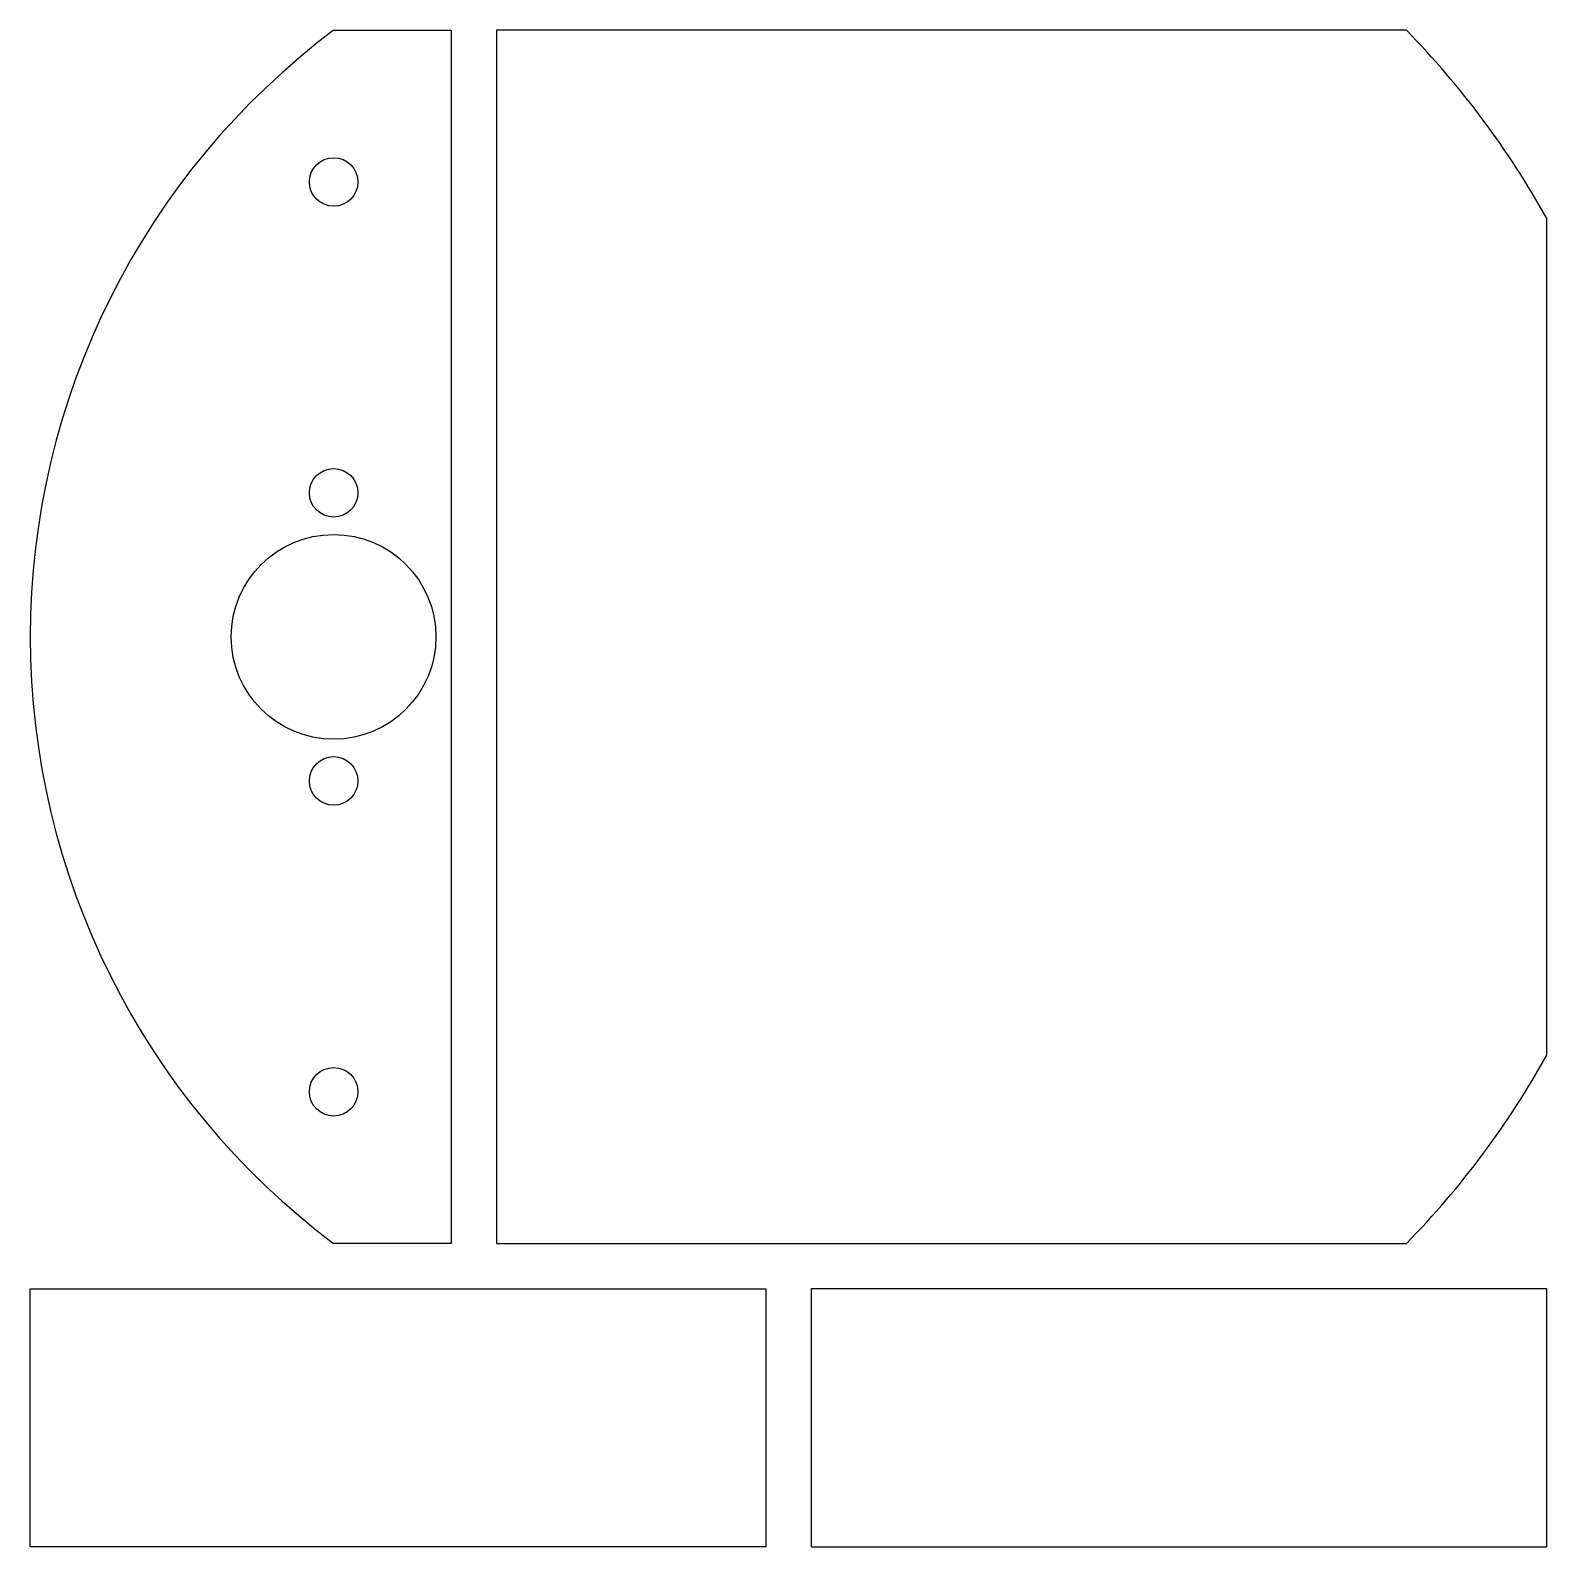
# Model space of a CAD drawing. Header units: millimetres. Extents: x -50 to 50, y -60 to 40.
import ezdxf

# ---------------------------------------------------------------- set-up
doc = ezdxf.new("R2010")
doc.units = ezdxf.units.MM
doc.layers.get('0').update_dxf_attribs({"linetype": 'CONTINUOUS'})

msp = doc.modelspace()

# ---------------------------------------------------------------- linework, layer by layer
for p, q in [((-30, 40), (-22.25, 40)), ((-22.25, 40), (-22.25, -21)), ((-22.25, 0), (-22.25, -40)), ((-22.25, -40), (-30, -40))]:
    msp.add_line(p, q)
msp.add_lwpolyline([(40.75, 40), (-19.25, 40), (-19.25, -40), (40.75, -40, 0.068122), (50, -27.58), (50, 27.58, 0.068122)], format="xyb", close=True)
for points in [[(-50, -60), (-50, -43), (-1.5, -43), (-1.5, -60)], [(50, -60), (50, -43), (1.5, -43), (1.5, -60)]]:
    msp.add_lwpolyline(points, close=True)
for centre, radius in [((-30, 30), 1.6), ((-30, 9.5), 1.6), ((-30, 0), 6.75), ((-30, -9.5), 1.6), ((-30, -30), 1.6)]:
    msp.add_circle(centre, radius)
msp.add_arc((0, 0), 50, 126.8699, 233.1301)

doc.saveas('drawing.dxf')
